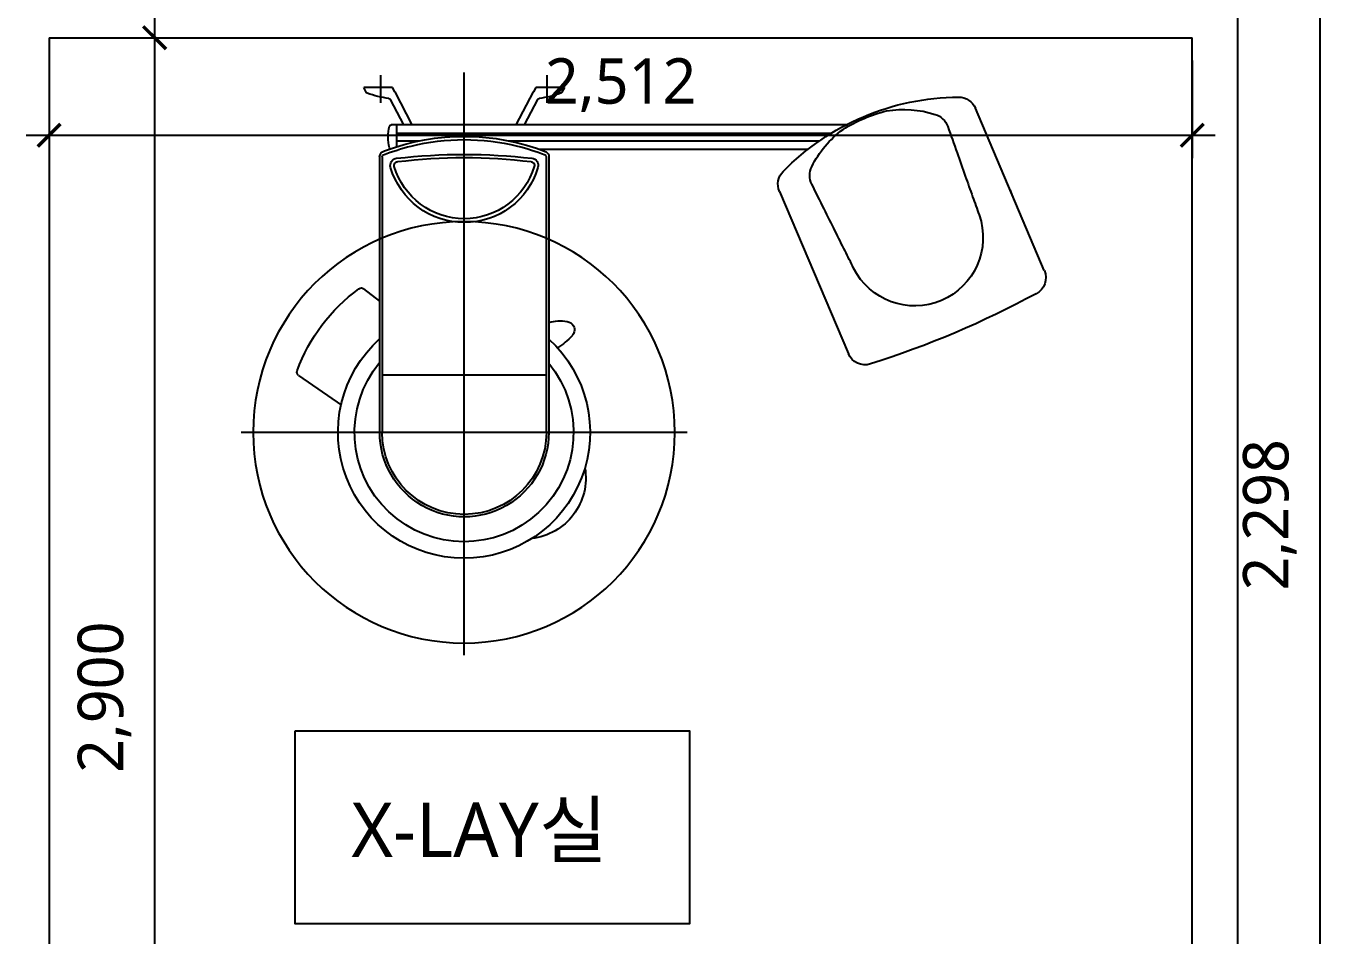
# Model space of a CAD drawing. Header units: metres. Extents: x 11578468 to 47831421, y -58341524 to -14256839.
# Drawn here: x 23880516 to 23883408, y -29062306 to -29060307 of the extents above; entities that cross this region are included whole.
import ezdxf

# ---------------------------------------------------------------- set-up
doc = ezdxf.new("R2010")
doc.units = ezdxf.units.M
doc.header["$LTSCALE"] = 50
doc.header["$MEASUREMENT"] = 0
doc.linetypes.add('CENTERX2', pattern=[4, 2.5, -0.5, 0.5, -0.5])
doc.layers.get('0').update_dxf_attribs({"linetype": 'CONTINUOUS'})
doc.layers.get('DEFPOINTS').update_dxf_attribs({"linetype": 'CONTINUOUS'})
for name, color, linetype in [('TEX', 7, 'CONTINUOUS'), ('wall', 3, 'CONTINUOUS'), ('家具', 251, 'CONTINUOUS'), ('가구', 6, 'CONTINUOUS')]:
    doc.layers.add(name, color=color, linetype=linetype)
doc.layers.add('wall2', color=3, linetype='CONTINUOUS', lineweight=25)
doc.styles.add('HY 울릉도 L', font='malgun.ttf')
doc.styles.add('JT1', font='malgun.ttf')
doc.dimstyles.new('사본 50', dxfattribs={"dimscale": 50, "dimtxt": 2, "dimasz": 1, "dimexe": 1, "dimexo": 1, "dimgap": 1, "dimtad": 1, "dimdec": 0, "dimrnd": 0.05, "dimdsep": 46, "dimlunit": 6, "dimtxsty": 'HY 울릉도 L', "dimblk": 'ARCHTICK', "dimcen": 2.5, "dimdle": 1, "dimclrd": 133, "dimclre": 133, "dimclrt": 30, "dimadec": 0, "dimazin": 0, "dimtfac": 1, "dimtdec": 0, "dimtix": 1, "dimtmove": 2, "dimatfit": 3, "dimldrblk": 'ARCHTICK', "dimfxl": 1, "dimlwd": -1, "dimlwe": -1, "dimarcsym": 0})

# ---------------------------------------------------------------- blocks, each defined once
blk = doc.blocks.new('CT机')
at = {"layer": '家具', "color": 8, "linetype": 'CENTERX2', "ltscale": 0.01}
for p, q in [((9937.4, 2413), (9937.4, 2480.3)), ((10140.4, 1063.6), (10140.4, 2486.8)), ((10343.3, 2413), (10343.3, 2480.3)), ((9595.3, 1608.1), (10684.3, 1608.1))]:
    blk.add_line(p, q, dxfattribs=at)
at = {"layer": '家具'}
for p, q in [((9895.5, 2450.6), (9965.4, 2450.6)), ((9895.5, 2450.6), (9901.5, 2439.1)), ((9965.4, 2450.6), (9971, 2439.7)), ((10309.7, 2439.7), (10315.3, 2450.6)), ((10315.3, 2450.6), (10385.2, 2450.6)), ((10379.2, 2439.1), (10385.2, 2450.6)), ((9961, 2421.3), (9993.2, 2359.2)), ((9971, 2439.7), (9971.1, 2439.7)), ((10012.9, 2359.2), (9971.1, 2439.7)), ((10309.6, 2439.7), (10267.8, 2359.2)), ((10287.5, 2359.2), (10319.7, 2421.3)), ((10309.6, 2439.7), (10309.7, 2439.7)), ((8723.7, 2003.3), (8892, 2399.9)), ((9207.7, 2359.2), (10318, 2359.2)), ((10305.2, 2359.2), (10305.2, 2305.5)), ((10305.2, 2320.1), (10249, 2320.1)), ((9957.4, 2299.8), (9300.3, 2299.8)), ((9933.3, 2281.3), (9933.3, 1608.1)), ((10346.4, 2281.3), (10346.4, 1608.1)), ((9370.4, 2196.8), (9202, 1800.2)), ((10346.3, 1928.3), (10385, 1958.8)), ((9939.5, 1748.1), (10340.2, 1748.1)), ((10544.5, 1747.1), (10439.8, 1674.7))]:
    blk.add_line(p, q, dxfattribs=at)
at = {"layer": '家具', "color": 251}
for p, q in [((10305.2, 2338.9), (9243.7, 2338.9)), ((10030.7, 2320.1), (9272.7, 2320.1)), ((9939.5, 2281.3), (9939.5, 1608.1)), ((10340.2, 2281.3), (10340.2, 1608.1))]:
    blk.add_line(p, q, dxfattribs=at)
at = {"layer": '家具'}
for centre, major_axis, start_param, end_param in [((8933, 2382.5), (-31.5, -31.5), 3.926034, 5.096361), ((8930, 1824.4), (-426.1, -426.1), 3.129187, 3.921943), ((9905.9, 2441.3), (-3.5, -3.5), -0.306742, 0.410644), ((9976.6, 2621), (-140, 140), 1.981441, 2.25755), ((9956.6, 2419), (-3.5, -3.5), 2.834851, 3.828347), ((10324.1, 2419), (-3.5, 3.5), 5.596431, 6.589927), ((10304.1, 2621), (-140, -140), 0.884042, 1.160152), ((10374.8, 2441.3), (-3.5, 3.5), 2.730948, 3.448334), ((9004.8, 2339), (-34, 34), 5.808719, 6.728091), ((9066.7, 2146.2), (-177.2, -177.2), 3.758531, 4.237682), ((9026.3, 2051.3), (-248.7, 248.7), 4.931336, 5.261387), ((9066.6, 2146.3), (-177.2, 177.2), 4.384245, 4.863395), ((10317.9, 2354.6), (-3.24, -3.24), 2.672465, 3.900286), ((10226.9, 2329.5), (-70, -70), 2.084765, 2.627624), ((10139.8, 1782.8), (-387.7, -387.7), 3.563968, 4.300302), ((9947.5, 2281.3), (-10.1, 10.1), 6.065564, 7.070619), ((10139.8, 845), (-1019.7, -1019.7), 3.812134, 4.041848), ((10139.8, 984.2), (-916, -916), 3.800644, 4.053337), ((10318.5, 2304), (-2.8, -2.8), 1.411055, 2.084755), ((10332.1, 2281.3), (-10.1, 10.1), 3.924955, 5.329229), ((9248.3, 2235.7), (-34, -34), 1.893836, 2.813207), ((9976.8, 2260.2), (-12.4, 12.4), 5.623702, 7.354527), ((10139.8, 2308.1), (-132.6, 132.6), 1.071298, 3.641091), ((9977.7, 2260.3), (-6.4, -6.4), 4.053337, 5.784262), ((10139.8, 2308), (-125.9, 125.9), 1.071873, 3.640516), ((10301.9, 2260.3), (-6.4, 6.4), 3.640516, 5.371441), ((10302.9, 2260.2), (-12.4, 12.4), 3.641048, 5.371872), ((9329.4, 2214.2), (-31.5, -31.5), 1.954769, 3.125097), ((9040.1, 2083.7), (-117.9, -117.9), -1.125128, 1.893073), ((10140.4, 1608.1), (-364, 364), 0.785398, 7.068583), ((8764.6, 1985.9), (-31.5, -31.5), -1.186824, 0.286236), ((10391.1, 1950.8), (-7.07, 7.07), 4.865147, 6.152286), ((9863.5, 4023.4), (-1668.4, 1668.4), 1.861532, 2.048005), ((10139.8, 1608.1), (-307.6, 307.6), 4.280378, 4.865147), ((9890.2, 1858.9), (-13.7, 13.7), 0.268823, 1.052289), ((9894.9, 1854), (-18.4, -18.4), 4.175297, 4.905165), ((9904.6, 1783.2), (-68.8, -68.8), 3.627228, 4.093164), ((10140.4, 1608.1), (-297.7, -77.7), -1.088128, 3.723453), ((9889.5, 1857.3), (-12.9, -12.9), -0.595835, 0.009098), ((10026.7, 1985), (-145.5, -145.5), -0.031593, 0.193767), ((9161.1, 1817.6), (-31.5, -31.5), 0.481709, 1.954769), ((10140.4, 1608.1), (-189, -189), -1.470299, 3.047153), ((10538.5, 1755.2), (-7.07, 7.07), 2.99324, 4.280378), ((10139.8, 1608.1), (-146, 146), 0.785398, 3.926991), ((9992.5, 1497), (-105.6, 105.6), 0.622062, 2.23845)]:
    blk.add_ellipse(centre, major_axis=major_axis, ratio=1, start_param=start_param, end_param=end_param, dxfattribs=at)
at = {"layer": '家具', "color": 251}
for centre, major_axis, start_param, end_param in [((10139.8, 1781.2), (-383.2, -383.2), 3.685255, 4.168727), ((9944.6, 2281.3), (-3.59, 3.59), 5.868761, 7.068207), ((10142.2, 1772.9), (-389.3, -389.3), 4.169327, 4.297818), ((10137.5, 1772.9), (-389.3, 389.3), 5.126958, 5.255453), ((10335.1, 2281.3), (-3.59, -3.59), 2.356571, 3.556017), ((10139.8, 1608.1), (-141.7, -141.7), -0.785398, 2.356194)]:
    blk.add_ellipse(centre, major_axis=major_axis, ratio=1, start_param=start_param, end_param=end_param, dxfattribs=at)
at = {"layer": '家具'}
for points, knots in [([(8959.5, 2355.1), (8951.9, 2333.7), (8937.6, 2293.4), (8917.3, 2236.2), (8899.4, 2185.6), (8888.1, 2154), (8882.9, 2139.3)], [0, 0, 0, 0, 68.626498, 129.641678, 183.841932, 231.31563, 231.31563, 231.31563, 231.31563]), ([(8801.3, 2186.2), (8802.3, 2189.2), (8804.4, 2195.3), (8807.3, 2200.9), (8808.8, 2203.8)], [0, 0, 0, 0, 9.665258, 19.331666, 19.331666, 19.331666, 19.331666]), ([(9189.3, 2009.2), (9196.3, 2023.3), (9211.3, 2053.5), (9235.3, 2101.8), (9262.3, 2156), (9281.3, 2194.2), (9291.3, 2214.2)], [0, 0, 0, 0, 47.690633, 102.195027, 163.378696, 231.31563, 231.31563, 231.31563, 231.31563])]:
    blk.add_open_spline(points, degree=3, knots=knots, dxfattribs=at)
blk = doc.blocks.new('_ArchTick')
at = {"color": 0, "linetype": 'ByBlock', "const_width": 0.15}
blk.add_lwpolyline([(-0.5, -0.5), (0.5, 0.5)], dxfattribs=at)
blk = doc.blocks.new('*D2773')
at = {"layer": 'DEFPOINTS', "color": 0}
for p in [(23880565.9, -29060332.3), (23883077.7, -29060332.3), (23883077.7, -29060546.8)]:
    blk.add_point(p, dxfattribs=at)
at = {"layer": '가구', "color": 133, "ltscale": 10}
for p, q in [((23880565.9, -29060382.3), (23880565.9, -29060596.8)), ((23883077.7, -29060382.3), (23883077.7, -29060596.8)), ((23880515.9, -29060546.8), (23883127.7, -29060546.8))]:
    blk.add_line(p, q, dxfattribs=at)
at = {"layer": '가구', "color": 133, "xscale": 50, "yscale": 50, "zscale": 50, "rotation": 180}
blk.add_blockref('_ArchTick', (23880565.9, -29060546.8), dxfattribs=at)
at = {"layer": '가구', "color": 133, "xscale": 50, "yscale": 50, "zscale": 50}
blk.add_blockref('_ArchTick', (23883077.7, -29060546.8), dxfattribs=at)
at = {"layer": '가구', "color": 30, "ltscale": 10, "insert": (23881821.8, -29060436.5), "char_height": 100, "attachment_point": 5, "style": 'HY 울릉도 L'}
blk.add_mtext('2,512', dxfattribs=at)
blk = doc.blocks.new('*D2774')
at = {"layer": 'DEFPOINTS', "color": 0}
for p in [(23880565.9, -29060332.3), (23880565.9, -29063232.3), (23880797.8, -29063232.3)]:
    blk.add_point(p, dxfattribs=at)
at = {"layer": '가구', "color": 133, "ltscale": 10}
for p, q in [((23880797.8, -29060282.3), (23880797.8, -29063282.3)), ((23880615.9, -29060332.3), (23880847.8, -29060332.3)), ((23880615.9, -29063232.3), (23880847.8, -29063232.3))]:
    blk.add_line(p, q, dxfattribs=at)
at = {"layer": '가구', "color": 133, "xscale": 50, "yscale": 50, "zscale": 50}
for p, rotation in [((23880797.8, -29060332.3), 90), ((23880797.8, -29063232.3), 270)]:
    blk.add_blockref('_ArchTick', p, dxfattribs=dict(at, rotation=rotation))
at = {"layer": '가구', "color": 30, "ltscale": 10, "insert": (23880687.8, -29061782.3), "char_height": 100, "attachment_point": 5, "rotation": 90, "style": 'HY 울릉도 L'}
blk.add_mtext('2,900', dxfattribs=at)
blk = doc.blocks.new('*D2800')
at = {"layer": 'DEFPOINTS', "color": 0}
for p in [(23883177.7, -29060232.3), (23883177.7, -29062530.1), (23883358.2, -29062530.1)]:
    blk.add_point(p, dxfattribs=at)
at = {"layer": 'wall', "color": 133, "ltscale": 10}
for p, q in [((23883358.2, -29060182.3), (23883358.2, -29062580.1)), ((23883227.7, -29060232.3), (23883408.2, -29060232.3)), ((23883227.7, -29062530.1), (23883408.2, -29062530.1))]:
    blk.add_line(p, q, dxfattribs=at)
at = {"layer": 'wall', "color": 133, "xscale": 50, "yscale": 50, "zscale": 50}
for p, rotation in [((23883358.2, -29060232.3), 90), ((23883358.2, -29062530.1), 270)]:
    blk.add_blockref('_ArchTick', p, dxfattribs=dict(at, rotation=rotation))
at = {"layer": 'wall', "color": 30, "ltscale": 10, "insert": (23883248.2, -29061381.2), "char_height": 100, "attachment_point": 5, "rotation": 90, "style": 'HY 울릉도 L'}
blk.add_mtext('2,298', dxfattribs=at)

msp = doc.modelspace()

# ---------------------------------------------------------------- linework, layer by layer
at = {"layer": 'wall', "ltscale": 10}
for p, q in [((23883077.7, -29062430.1), (23883077.7, -29060332.3)), ((23883177.7, -29062530.1), (23883177.7, -29060332.3))]:
    msp.add_line(p, q, dxfattribs=at)
at = {"layer": 'wall2'}
for p, q in [((23883177.7, -29060332.3), (23883177.7, -29060232.3)), ((23880565.9, -29060332.3), (23883077.7, -29060332.3)), ((23880565.9, -29060332.3), (23880565.9, -29063232.3)), ((23883177.7, -29061402.8), (23883177.7, -29061332.3))]:
    msp.add_line(p, q, dxfattribs=at)

# ---------------------------------------------------------------- block references
at = {"layer": '家具', "color": 251, "true_color": 0x636466, "extrusion": (0, 0, -1), "xscale": 0.9, "yscale": 0.9, "zscale": -0.9}
msp.add_blockref('CT机', (-23890604, -29062647.2), dxfattribs=at)

# ---------------------------------------------------------------- dimensions: what is measured, and where the dimension line sits
at = {"layer": 'wall', "ltscale": 10}
dim = msp.add_linear_dim(base=(23883358.2, -29062530.1), p1=(23883177.7, -29060232.3), p2=(23883177.7, -29062530.1), angle=90, dimstyle='사본 50', dxfattribs=at)
dim.commit()
dim.dimension.update_dxf_attribs({"geometry": '*D2800', "text_midpoint": (23883248.2, -29061381.2)})
at = {"layer": '가구', "ltscale": 10}
dim = msp.add_linear_dim(base=(23880797.8, -29063232.3), p1=(23880565.9, -29060332.3), p2=(23880565.9, -29063232.3), angle=90, dimstyle='사본 50', dxfattribs=at)
dim.commit()
dim.dimension.update_dxf_attribs({"geometry": '*D2774', "text_midpoint": (23880687.8, -29061782.3)})
dim = msp.add_linear_dim(base=(23883077.7, -29060546.8), p1=(23880565.9, -29060332.3), p2=(23883077.7, -29060332.3), dimstyle='사본 50', dxfattribs=at)
dim.commit()
dim.dimension.update_dxf_attribs({"geometry": '*D2773', "text_midpoint": (23881821.8, -29060436.5)})

# ---------------------------------------------------------------- wipeouts: each hides what was drawn before it
msp.add_wipeout([(23881106.4, -29061856.2), (23881973.4, -29061856.2), (23881973.4, -29062280.7), (23881106.4, -29062280.7)]).dxf.layer = 'wall'

# ---------------------------------------------------------------- next in the draw order: linework, layer by layer
at = {"layer": 'TEX'}
msp.add_lwpolyline([(23881106.4, -29061856.2), (23881973.4, -29061856.2), (23881973.4, -29062280.7), (23881106.4, -29062280.7)], close=True, dxfattribs=at)

# ---------------------------------------------------------------- next in the draw order: texts
at = {"layer": 'TEX', "style": 'JT1'}
msp.add_text('X-LAY실', height=120, dxfattribs=at).set_placement((23881230.1, -29062133.7))

doc.saveas('drawing.dxf')
